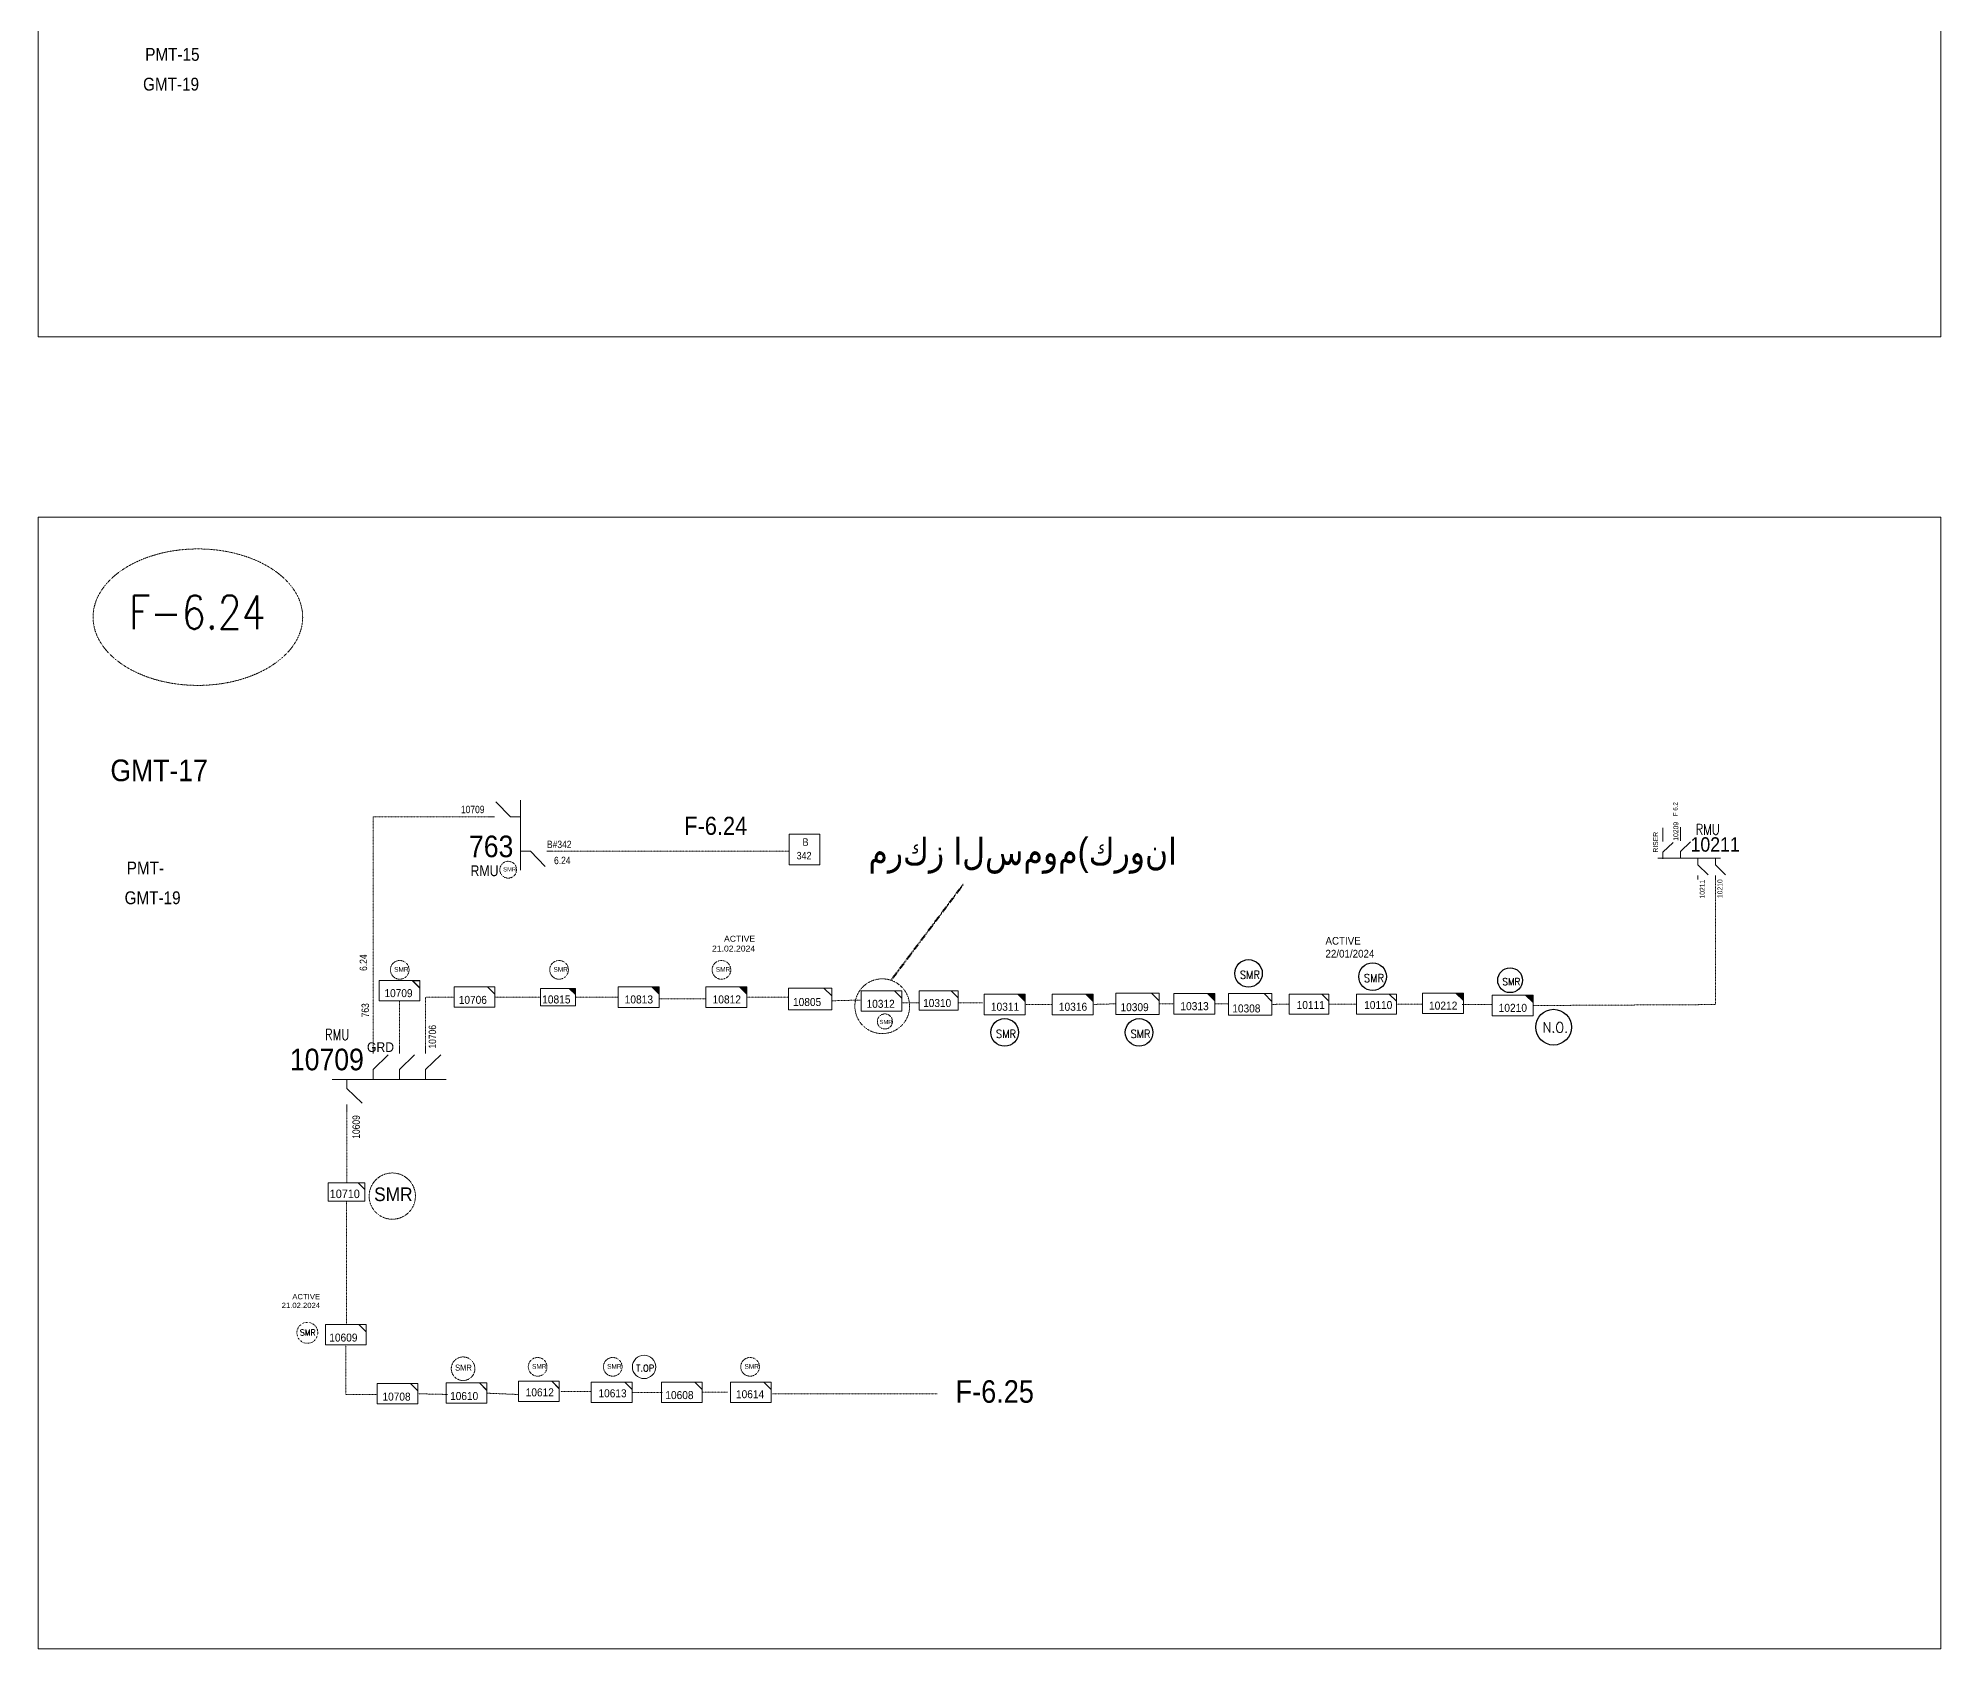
# Model space of a CAD drawing. Header units: metres. Extents: x 65984 to 144644, y -19036 to 23726.
# Drawn here: x 101648 to 102528, y -2040 to -1295 of the extents above; entities that cross this region are included whole.
import ezdxf
from ezdxf.enums import TextEntityAlignment as Align

# ---------------------------------------------------------------- set-up
doc = ezdxf.new("R2010")
doc.units = ezdxf.units.M
doc.header["$MEASUREMENT"] = 0
doc.linetypes.add('DGN Style 3', pattern=[0.013877, 0, -0.013877])
doc.linetypes.add('DGN Style 4', pattern=[1.6, 0.8, -0.4, 0, -0.4])
doc.layers.get('0').update_dxf_attribs({"color": 95, "lineweight": 40})
for name, color, linetype, lineweight in [('d_eos', 111, 'Continuous', 40), ('d_eos no', 121, 'Continuous', 40), ('d_switch', 95, 'Continuous', 40), ('d_tf no', 6, 'Continuous', 40), ('d_ug cable', 95, 'Continuous', 40), ('d_unit sub', 7, 'Continuous', 40), ('fedr no', 95, 'Continuous', 40), ('GRID STATION  04', 7, 'Continuous', 40), ('GRID STATION 01', 7, 'Continuous', 40), ('Level 37', 7, 'Continuous', 0), ('O H MAIN FEEDER', 4, 'Continuous', 100), ('SW N O', 114, 'Continuous', 30)]:
    doc.layers.add(name, color=color, linetype=linetype, lineweight=lineweight)
doc.styles.add('NASKHF', font='naskhf.shx', dxfattribs={"height": 8})
doc.styles.get("Standard").update_dxf_attribs({"font": 'txt.shx'})
doc.styles.add('Style-Arial', font='arial.ttf')
doc.styles.add('Style-ENGINEERING', font='ENGINEERING.shx')
doc.styles.add('Style-msdefault', font='msdefault.shx')
doc.styles.add('Style-simplex', font='simplex.shx')
doc.styles.add('Style-STANDARD', font='STANDARD.shx')

# ---------------------------------------------------------------- blocks, each defined once
blk = doc.blocks.new('TF_8')
at = {"color": 0, "linetype": 'ByBlock', "lineweight": -2}
blk.add_line((6.3, 4.95), (9.9, 1.35), dxfattribs=at)
blk.add_3dface([(-10.1, 4.95), (9.9, 4.95), (9.9, -5.05), (-10.1, -5.05)], dxfattribs=at)
blk = doc.blocks.new('exist.us-1000kva')
at = {"color": 0, "linetype": 'ByBlock', "lineweight": -2, "flags": 128}
blk.add_lwpolyline([(40, 12.9), (32.8, 20), (40, 20)], close=True, dxfattribs=at)
at = {"color": 0, "linetype": 'ByBlock', "lineweight": -2, "extrusion": (0, 0, -1)}
blk.add_solid([(-40, 12.9), (-32.8, 20), (-40, 20)], dxfattribs=at)
at = {"color": 0, "linetype": 'ByBlock', "lineweight": -2, "xscale": 2, "yscale": 2}
blk.add_blockref('TF_8', (20.2, 10.1), dxfattribs=at)
blk = doc.blocks.new('*U2823')
at = {"layer": 'd_unit sub', "color": 2, "linetype": 'Continuous', "lineweight": 13, "flags": 128}
blk.add_lwpolyline([(12.2, 1.7), (12.2, 6.1), (7.8, 6.1)], close=True, dxfattribs=at)
at = {"layer": 'd_unit sub', "color": 2, "linetype": 'Continuous', "lineweight": 13, "xscale": 1.219199999999998, "yscale": 1.219199999999998, "zscale": 0.3793376164264414, "rotation": 359.9999999999999}
blk.add_blockref('TF_8', (0.1, 0.1), dxfattribs=at)
blk = doc.blocks.new('*U2824')
at = {"layer": 'd_unit sub', "color": 2, "linetype": 'Continuous', "lineweight": 13, "flags": 128}
blk.add_lwpolyline([(12.2, 1.7), (12.2, 6.1), (7.8, 6.1)], close=True, dxfattribs=at)
at = {"layer": 'd_unit sub', "color": 2, "linetype": 'Continuous', "lineweight": 13, "xscale": 1.219199999999998, "yscale": 1.219199999999998, "zscale": 0.3793376164264414, "rotation": 359.9999999999999}
blk.add_blockref('TF_8', (0.1, 0.1), dxfattribs=at)
blk = doc.blocks.new('*U2825')
at = {"layer": 'd_unit sub', "color": 215, "linetype": 'Continuous', "lineweight": 13, "flags": 128}
blk.add_lwpolyline([(12.2, 1.7), (12.2, 6.1), (7.8, 6.1)], close=True, dxfattribs=at)
at = {"layer": 'd_unit sub', "color": 215, "linetype": 'Continuous', "lineweight": 13, "xscale": 1.219199999999998, "yscale": 1.219199999999998, "zscale": 0.3793376164264414, "rotation": 359.9999999999999}
blk.add_blockref('TF_8', (0.1, 0.1), dxfattribs=at)
blk = doc.blocks.new('*U3851')
at = {"layer": 'SW N O', "color": 2}
blk.add_circle((0, 0), 16.8, dxfattribs=at)
at = {"layer": 'SW N O', "color": 240, "insert": (1.7, -1.8), "char_height": 9.6, "attachment_point": 5, "line_spacing_factor": 0.6, "style": 'Style-STANDARD'}
blk.add_mtext('SMR\\P', dxfattribs=at)
blk = doc.blocks.new('*U3703')
at = {"layer": 'SW N O', "color": 3, "ltscale": 0.498271}
blk.add_circle((0, 0), 16.8, dxfattribs=at)
at = {"layer": 'SW N O', "color": 3, "style": 'Style-STANDARD'}
blk.add_text('N.O.', height=9.6, dxfattribs=at).set_placement((1.7, -0.2), align=Align.MIDDLE_CENTER)
blk = doc.blocks.new('*U4405')
at = {"layer": 'SW N O', "color": 3, "lineweight": 13, "ltscale": 0.426762}
blk.add_circle((0, 0), 16.8, dxfattribs=at)
at = {"layer": 'SW N O', "color": 3, "lineweight": 13, "insert": (1.7, -1.8), "char_height": 9.6, "attachment_point": 5, "line_spacing_factor": 0.6, "style": 'Style-STANDARD'}
blk.add_mtext('T.OP', dxfattribs=at)

msp = doc.modelspace()

# ---------------------------------------------------------------- linework, layer by layer
at = {"layer": 'd_eos', "color": 2, "linetype": 'Continuous', "lineweight": 13, "ltscale": 0.638341}
for p, q in [((101866.33, -1654.84), (101859.54, -1647.83)), ((101870.99, -1647.09), (101870.99, -1679.41)), ((101858.89, -1654.84), (101856.07, -1654.84)), ((101870.98, -1654.84), (101866.33, -1654.84)), ((101870.98, -1670.69), (101875.63, -1670.69)), ((101875.63, -1670.69), (101882.43, -1677.7)), ((101883.08, -1670.69), (101885.9, -1670.69)), ((101802.81, -1764.18), (101802.81, -1761.36)), ((101802.81, -1771.62), (101809.81, -1764.83)), ((101814.95, -1764.18), (101814.95, -1761.36)), ((101814.95, -1771.63), (101821.95, -1764.83)), ((101827.09, -1764.18), (101827.09, -1761.35)), ((101827.09, -1771.62), (101834.1, -1764.83)), ((101836.53, -1776.27), (101783.84, -1776.27)), ((101790.66, -1776.27), (101790.66, -1780.41)), ((101802.81, -1776.27), (101802.81, -1771.62)), ((101814.95, -1776.28), (101814.95, -1771.63)), ((101827.09, -1771.61), (101827.09, -1776.26)), ((101790.66, -1780.41), (101797.66, -1787.2)), ((101790.66, -1787.85), (101790.66, -1790.68))]:
    msp.add_line(p, q, dxfattribs=at)
at = {"layer": 'd_eos', "color": 7, "linetype": 'Continuous', "lineweight": 13, "ltscale": 0.496414}
for p, q in [((102399.25, -1666.2), (102399.25, -1659.88)), ((102407.34, -1665.85), (102407.34, -1659.55)), ((102399.25, -1671.16), (102403.91, -1666.63)), ((102399.25, -1674.26), (102399.25, -1671.16)), ((102407.34, -1670.81), (102412.01, -1666.28)), ((102407.34, -1673.91), (102407.34, -1670.81)), ((102425.92, -1673.91), (102396.81, -1673.91)), ((102415.43, -1673.91), (102415.43, -1677.01)), ((102415.43, -1677.01), (102420.1, -1681.54)), ((102423.53, -1673.91), (102423.53, -1677.01)), ((102423.53, -1677.01), (102428.2, -1681.54)), ((102415.43, -1681.97), (102415.43, -1683.85)), ((102423.53, -1681.97), (102423.53, -1683.85))]:
    msp.add_line(p, q, dxfattribs=at)
at = {"layer": 'd_ug cable', "color": 6, "linetype": 'DGN Style 3', "lineweight": 100}
msp.add_line((102075.7, -1686.02), (102042.31, -1730.4), dxfattribs=at)
at = {"layer": 'd_ug cable', "color": 215, "linetype": 'DGN Style 3', "lineweight": 13}
for p, q in [((101814.95, -1761.36), (101814.95, -1739.97)), ((101859.14, -1738.16), (101880.16, -1738.16)), ((101896.32, -1738.16), (101916.05, -1738.16)), ((101975.68, -1738.16), (101994.86, -1738.16)), ((102014.85, -1739.86), (102028.04, -1739.53)), ((102047.3, -1740.76), (102055.29, -1740.76)), ((102104.36, -1741.55), (102116.45, -1741.55)), ((102135.8, -1741.55), (102146.29, -1741.27)), ((102166.29, -1741.27), (102173.01, -1741.27)), ((102191.98, -1741.27), (102198.51, -1741.36)), ((102257.56, -1741.38), (102244.81, -1741.38)), ((102276.02, -1741.38), (102287.99, -1741.38)), ((102320.5, -1741.65), (102306.43, -1741.65)), ((101790.67, -1824.04), (101790.67, -1790.74)), ((101790.48, -1889.59), (101790.48, -1832.59)), ((101790.15, -1899.02), (101790.15, -1921.95)), ((101790.15, -1921.95), (101804.81, -1921.89)), ((101823.71, -1921.62), (101837.26, -1921.93)), ((101855.49, -1921.34), (101870.07, -1921.96)), ((101889.57, -1920.57), (101903.71, -1920.57)), ((101922.55, -1921), (101936.69, -1921)), ((101954.96, -1920.91), (101966.66, -1920.91)), ((101987.52, -1921.58), (102063.56, -1921.58))]:
    msp.add_line(p, q, dxfattribs=at)
at = {"layer": 'd_ug cable', "color": 215, "linetype": 'DGN Style 3', "lineweight": 13, "flags": 128}
for points in [[(101856.07, -1654.84), (101802.81, -1654.84), (101802.81, -1761.36)], [(101995.26, -1670.69), (101886.02, -1670.69)], [(102423.53, -1683.72), (102423.53, -1741.62), (102339.18, -1742.06)], [(101827.09, -1761.35), (101827.09, -1738.16), (101840.32, -1738.16)], [(101935.02, -1739.04), (101956.71, -1739.04)], [(102073.27, -1740.85), (102084.65, -1740.81)], [(102218.4, -1741.55), (102218.4, -1741.55), (102226.35, -1741.38)]]:
    msp.add_lwpolyline(points, dxfattribs=at)
at = {"layer": 'd_ug cable', "color": 2, "linetype": 'DGN Style 3', "lineweight": 13}
for centre, radius in [((101865.28, -1679.25), 3.89), ((101815.11, -1725.55), 4.32), ((101888.78, -1725.55), 4.32), ((101963.88, -1725.55), 4.32), ((102038.23, -1742.38), 12.66), ((101811.66, -1830.2), 10.7), ((101878.88, -1909.15), 4.32), ((101913.61, -1909.15), 4.32), ((101977.12, -1909.15), 4.32)]:
    msp.add_circle(centre, radius, dxfattribs=at)
at = {"layer": 'd_ug cable', "color": 1, "linetype": 'DGN Style 3', "lineweight": 13}
for centre, radius in [((102039.47, -1749.43), 3.49), ((101844.4, -1910.04), 5.46)]:
    msp.add_circle(centre, radius, dxfattribs=at)
at = {"layer": 'd_ug cable', "color": 2, "linetype": 'DGN Style 4', "lineweight": 13}
msp.add_circle((101772.38, -1893.44), 4.84, dxfattribs=at)
at = {"layer": 'd_ug cable', "color": 215, "linetype": 'DGN Style 3', "lineweight": 13}
msp.add_point((101859.14, -1738.16), dxfattribs=at)
at = {"layer": 'fedr no', "color": 82, "linetype": 'DGN Style 3', "lineweight": 13, "true_color": 0x1dc70e}
msp.add_ellipse((101721.76, -1562.45), major_axis=(48.46, 0), ratio=0.651175, dxfattribs=at)
at = {"layer": 'GRID STATION  04', "color": 215, "linetype": 'Continuous', "lineweight": 13, "ltscale": 0.39177, "flags": 128}
msp.add_lwpolyline([(101995.26, -1676.94), (101995.26, -1662.79), (102009.41, -1662.79), (102009.41, -1676.94)], close=True, dxfattribs=at)
at = {"layer": 'O H MAIN FEEDER', "color": 140, "linetype": 'Continuous', "lineweight": 13, "flags": 128}
for points in [[(101647.85, -814.28), (102527.8, -814.28), (102527.8, -1432.78), (101647.85, -1432.78)], [(101647.85, -1516.16), (102527.8, -1516.16), (102527.8, -2039.63), (101647.85, -2039.63)]]:
    msp.add_lwpolyline(points, close=True, dxfattribs=at)

# ---------------------------------------------------------------- block references
at = {"layer": 'd_unit sub', "color": 2, "linetype": 'Continuous', "lineweight": 13}
for name, p, xscale, yscale, zscale in [('*U2824', (101814.96, -1735.27), 0.7718019031651445, 0.7718019031651445, 0.7718019031651445), ('exist.us-1000kva', (101956.71, -1742.91), 0.47433167287538, 0.47433167287538, 0.4267622666565712), ('exist.us-1000kva', (101880.16, -1742.2), 0.4040970610342551, 0.4040970610342551, 0.4267622666565712), ('*U2823', (102037.89, -1739.95), 0.7718019031651445, 0.7718019031651445, 0.7718019031651445), ('exist.us-1000kva', (102085.39, -1746.29), 0.47433167287538, 0.47433167287538, 0.4267622666565712), ('TF_8', (102156.39, -1741.22), 0.999671859597321, 0.999671859597321, 0.2499179648993302), ('TF_8', (102208.5, -1741.5), 0.999671859597321, 0.999671859597321, 0.2499179648993302), ('TF_8', (102266.88, -1741.33), 0.9228357744506878, 0.9228357744506878, 0.2499179648993302), ('exist.us-1000kva', (102320.2, -1746.8), 0.47433167287538, 0.47433167287538, 0.4267622666565712), ('*U2824', (101790.46, -1828.3), 0.6946217128486301, 0.6946217128486301, 0.6946217128486301), ('*U2824', (101790.15, -1894.31), 0.7718019031651445, 0.7718019031651445, 0.7718019031651445), ('*U2824', (101846, -1921.34), 0.7718019031651445, 0.7718019031651445, 0.7718019031651445), ('*U2824', (101879.48, -1920.57), 0.7718019031651445, 0.7718019031651445, 0.7718019031651445), ('*U2824', (101913.12, -1921), 0.7718019031651445, 0.7718019031651445, 0.7718019031651445), ('*U2824', (101977.48, -1920.91), 0.7718019031651445, 0.7718019031651445, 0.7718019031651445)]:
    msp.add_blockref(name, p, dxfattribs=dict(at, xscale=xscale, yscale=yscale, zscale=zscale))
at = {"layer": 'd_unit sub', "color": 215, "linetype": 'Continuous', "lineweight": 13}
for name, p, xscale, yscale, zscale in [('*U2825', (101849.73, -1738.16), 0.7718019031651445, 0.7718019031651445, 0.7718019031651445), ('exist.us-1000kva', (101916.05, -1742.91), 0.47433167287538, 0.47433167287538, 0.4267622666565712), ('TF_8', (102004.95, -1738.99), 0.999671859597321, 0.999671859597321, 0.2499179648993302), ('TF_8', (102064.37, -1739.69), 0.8989206581183139, 0.8989206581183139, 0.2927734943000571), ('exist.us-1000kva', (102116.82, -1746.29), 0.47433167287538, 0.47433167287538, 0.4267622666565712), ('exist.us-1000kva', (102173.01, -1746.02), 0.47433167287538, 0.47433167287538, 0.4267622666565712), ('exist.us-1000kva', (102287.99, -1745.77), 0.47433167287538, 0.47433167287538, 0.4267622666565712), ('*U2825', (101814.03, -1921.61), 0.7718019031651445, 0.7718019031651445, 0.7718019031651445), ('*U2825', (101945.56, -1920.91), 0.7718019031651445, 0.7718019031651445, 0.7718019031651445)]:
    msp.add_blockref(name, p, dxfattribs=dict(at, xscale=xscale, yscale=yscale, zscale=zscale))
at = {"layer": 'd_unit sub', "color": 191, "linetype": 'Continuous', "lineweight": 13, "xscale": 0.9228357744506878, "yscale": 0.9228357744506878, "zscale": 0.2499179648993302}
msp.add_blockref('TF_8', (102235.67, -1741.33), dxfattribs=at)
at = {"layer": 'SW N O', "color": 240, "rotation": 359.9999999999999}
for p, xscale, yscale, zscale in [((102207.6, -1727.19), 0.3793927066700455, 0.3793927066700455, 0.3793927066700455), ((102264.99, -1728.7), 0.3793927066700455, 0.3793927066700455, 0.3793927066700455), ((102328.57, -1730.37), 0.341453436003041, 0.341453436003041, 0.341453436003041), ((102094.84, -1754.48), 0.3793927066700455, 0.3793927066700455, 0.3793927066700455), ((102157, -1754.48), 0.3793927066700455, 0.3793927066700455, 0.3793927066700455)]:
    msp.add_blockref('*U3851', p, dxfattribs=dict(at, xscale=xscale, yscale=yscale, zscale=zscale))
at = {"layer": 'SW N O', "color": 3, "xscale": 0.4918979800702888, "yscale": 0.4918979800702888, "zscale": 0.4918979800702888}
msp.add_blockref('*U3703', (102348.66, -1752.07), dxfattribs=at)
at = {"layer": 'SW N O', "color": 3, "lineweight": 13, "xscale": 0.3211439085123569, "yscale": 0.3211439085123569, "zscale": 0.3211439085123569}
msp.add_blockref('*U4405', (101928.08, -1909.19), dxfattribs=at)

# ---------------------------------------------------------------- texts
at = {"color": 4, "attachment_point": 9}
for insert, char_height in [((101979.48, -1717.12), 2.7297), ((101778.26, -1881.98), 2.4245)]:
    msp.add_mtext('\\FENGINEERING;\\H1x;\\W1.09375;ACTIVE\\P21.02.2024', dxfattribs=dict(at, insert=insert, char_height=char_height))
at = {"layer": 'd_eos no', "color": 2, "linetype": 'Continuous', "lineweight": 13, "ltscale": 0.567994, "style": 'Style-Arial', "width": 0.88}
msp.add_text('مركز السموم(كرونا', height=12.542, dxfattribs=at).set_placement((102031.81, -1664.44), align=Align.TOP_LEFT)
at = {"layer": 'd_eos no', "color": 7, "linetype": 'Continuous', "lineweight": 13, "style": 'Style-Arial', "width": 0.88}
msp.add_text('10211', height=6.665, dxfattribs=at).set_placement((102412, -1664.24), align=Align.TOP_LEFT)
at = {"layer": 'd_eos no', "color": 2, "linetype": 'Continuous', "lineweight": 13, "style": 'Style-Arial', "width": 0.88}
msp.add_text('10709', height=10, dxfattribs=at).set_placement((101764.33, -1762.02), align=Align.TOP_LEFT)
at = {"layer": 'd_switch', "color": 2, "linetype": 'Continuous', "lineweight": 13, "style": 'Style-ENGINEERING', "width": 0.857143}
msp.add_text('F 6.2', height=2.057, rotation=90, dxfattribs=at).set_placement((102403.94, -1654.44), align=Align.TOP_LEFT)
at = {"layer": 'd_switch', "color": 7, "linetype": 'Continuous', "lineweight": 13, "style": 'Style-ENGINEERING', "width": 0.857143}
for s, height, rotation, p in [('RISER', 2.286, 90.00752, (102394.7, -1661.76)), ('10211', 2.286, 90.00752, (102416.27, -1683.87)), ('6.24', 3.43, 90, (101796.58, -1718.41)), ('763', 3.43, 90, (101797.43, -1741)), ('10706', 3.43, 90, (101828.5, -1751.05))]:
    msp.add_text(s, height=height, rotation=rotation, dxfattribs=at).set_placement(p, align=Align.TOP_RIGHT)
for s, height, p in [('10209', 2.286, (102404.06, -1665.84)), ('10210', 2.286, (102424.46, -1692.38)), ('10609', 3.43, (101793.23, -1803.7))]:
    msp.add_text(s, height=height, rotation=90, dxfattribs=at).set_placement(p, align=Align.TOP_LEFT)
at = {"layer": 'd_switch', "color": 7, "linetype": 'Continuous', "lineweight": 13, "insert": (101946.67, -1654.76), "char_height": 8.3695, "attachment_point": 1, "style": 'NASKHF'}
msp.add_mtext('\\Fmsdefault;\\H1x;\\W0.9;F-6.24\\P', dxfattribs=at)
at = {"layer": 'd_switch', "color": 215, "linetype": 'Continuous', "lineweight": 13, "insert": (101894.55, -1665.82), "char_height": 3.43, "width": 1.9233, "attachment_point": 3, "style": 'NASKHF'}
msp.add_mtext('\\FENGINEERING;\\H1x;\\W0.857143;B#342', dxfattribs=at)
at = {"layer": 'd_switch', "color": 7, "linetype": 'Continuous', "lineweight": 13, "insert": (101894.09, -1673.25), "char_height": 3.43, "width": 1.9233, "attachment_point": 3, "style": 'NASKHF'}
msp.add_mtext('\\FENGINEERING;\\H1x;\\W0.857143;6.24', dxfattribs=at)
at = {"layer": 'd_switch', "color": 2, "linetype": 'Continuous', "lineweight": 13, "insert": (102072.12, -1915.35), "char_height": 10.4245, "attachment_point": 1, "style": 'NASKHF'}
msp.add_mtext('\\Fmsdefault;\\H1x;\\W0.9;F-6.25\\P', dxfattribs=at)
at = {"layer": 'd_tf no', "color": 1, "linetype": 'Continuous', "lineweight": 40, "style": 'Style-msdefault', "width": 0.945946}
for height, p in [(1.966, (101862.95, -1678.1)), (2.185, (101812.52, -1724.27)), (2.185, (101886.2, -1724.27)), (2.185, (101961.29, -1724.27)), (2.185, (101876.29, -1907.87)), (2.185, (101911.02, -1907.87)), (2.185, (101974.53, -1907.87))]:
    msp.add_text('SMR', height=height, dxfattribs=at).set_placement(p, align=Align.TOP_LEFT)
at = {"layer": 'd_tf no', "color": 2, "linetype": 'Continuous', "lineweight": 13, "style": 'Style-msdefault', "width": 0.945946}
msp.add_text('10709', height=3.7, dxfattribs=at).set_placement((101808.03, -1738.18))
at = {"layer": 'd_tf no', "color": 215, "linetype": 'Continuous', "lineweight": 13, "style": 'Style-msdefault'}
for s, height, width, p in [('10706', 3.7, 0.945946, (101842.4, -1737.59)), ('10813', 3.724, 0.947368, (101919.12, -1737.38)), ('10805', 3.7, 0.945946, (101996.98, -1738.58)), ('10310', 3.7, 0.945946, (102057.11, -1739.05)), ('10316', 3.724, 0.947368, (102119.89, -1740.76)), ('10313', 3.724, 0.947368, (102176.08, -1740.49)), ('10212', 3.724, 0.947368, (102291.06, -1740.24)), ('10708', 3.7, 0.945946, (101807.11, -1921.08)), ('10608', 3.7, 0.945946, (101937.94, -1920.38))]:
    msp.add_text(s, height=height, dxfattribs=dict(at, width=width)).set_placement(p, align=Align.TOP_LEFT)
at = {"layer": 'd_tf no', "color": 2, "linetype": 'Continuous', "lineweight": 13, "style": 'Style-msdefault'}
for s, height, width, p in [('10815', 3.724, 0.947368, (101880.96, -1737.38)), ('10312', 3.7, 0.945946, (102030.97, -1739.42)), ('10311', 3.724, 0.947368, (102088.46, -1740.76)), ('10309', 3.7, 0.945946, (102148.42, -1740.97)), ('10308', 3.7, 0.945946, (102200.1, -1741.55)), ('10210', 3.724, 0.947368, (102323.27, -1741.27)), ('10710', 3.951, 0.945946, (101782.75, -1827.17)), ('10610', 3.7, 0.945946, (101838.38, -1920.81)), ('10612', 3.7, 0.945946, (101873.36, -1919.11)), ('10613', 3.7, 0.945946, (101907, -1919.54)), ('10614', 3.7, 0.945946, (101970.6, -1919.97))]:
    msp.add_text(s, height=height, dxfattribs=dict(at, width=width)).set_placement(p, align=Align.TOP_LEFT)
at = {"layer": 'd_tf no', "color": 121, "linetype": 'Continuous', "lineweight": 13, "style": 'Style-msdefault'}
for s, height, width, p in [('10812', 3.724, 0.947368, (101959.78, -1737.38)), ('10110', 3.7, 0.945946, (102261.08, -1739.98)), ('10609', 3.7, 0.945946, (101782.53, -1893.78))]:
    msp.add_text(s, height=height, dxfattribs=dict(at, width=width)).set_placement(p, align=Align.TOP_LEFT)
at = {"layer": 'd_tf no', "color": 191, "linetype": 'Continuous', "lineweight": 13, "style": 'Style-msdefault', "width": 0.945946}
msp.add_text('10111', height=3.7, dxfattribs=at).set_placement((102229.87, -1739.98), align=Align.TOP_LEFT)
at = {"layer": 'd_tf no', "color": 2, "linetype": 'Continuous', "lineweight": 40, "style": 'Style-msdefault', "width": 0.945946}
msp.add_text('GRD', height=4.45, dxfattribs=at).set_placement((101799.95, -1759.08), align=Align.TOP_LEFT)
at = {"layer": 'd_tf no', "color": 1, "linetype": 'Continuous', "lineweight": 13, "style": 'Style-msdefault', "width": 0.947368}
msp.add_text('SMR', height=6.315, dxfattribs=at).set_placement((101803.26, -1826.2), align=Align.TOP_LEFT)
at = {"layer": 'd_tf no', "color": 1, "linetype": 'Continuous', "lineweight": 13, "ltscale": 0.643697, "style": 'Style-simplex', "width": 0.909091}
msp.add_text('SMR', height=2.874, dxfattribs=at).set_placement((101772.57, -1893.27), align=Align.MIDDLE_CENTER)
at = {"layer": 'd_tf no', "color": 121, "linetype": 'Continuous', "lineweight": 40, "insert": (102243.18, -1710.34), "char_height": 3.5745, "attachment_point": 1, "style": 'NASKHF'}
msp.add_mtext('\\Fmsdefault;\\H1x;\\W0.945946;ACTIVE\\P22/01/2024', dxfattribs=at)
at = {"layer": 'd_tf no', "color": 2, "lineweight": 13, "attachment_point": 1, "style": 'NASKHF'}
for insert, char_height in [((102037, -1748.7), 1.9107), ((101840.71, -1908.11), 2.8143)]:
    msp.add_mtext('\\Fmsdefault;\\H1x;\\W0.925;SMR\\P', dxfattribs=dict(at, insert=insert, char_height=char_height))
at = {"layer": 'fedr no', "color": 6, "linetype": 'Continuous', "lineweight": 13, "style": 'Style-STANDARD', "width": 0.909091}
msp.add_text('F-6.24', height=15.626, dxfattribs=at).set_placement((101721.49, -1560.19), align=Align.MIDDLE_CENTER)
at = {"layer": 'GRID STATION  04', "color": 215, "linetype": 'Continuous', "lineweight": 13, "style": 'Style-msdefault', "width": 0.888889}
for s, height, p in [('342', 3.468, (101998.63, -1671)), ('B', 3.47, (102001.39, -1664.73))]:
    msp.add_text(s, height=height, dxfattribs=at).set_placement(p, align=Align.TOP_LEFT)
at = {"layer": 'GRID STATION 01', "linetype": 'Continuous', "lineweight": 13, "style": 'Style-msdefault', "width": 0.888889}
for s, p in [('PMT-15', (101697.42, -1299.2)), ('GMT-19', (101696.41, -1312.97)), ('PMT-', (101688.88, -1675.48)), ('GMT-19', (101687.87, -1689.25))]:
    msp.add_text(s, height=5.94, dxfattribs=at).set_placement(p, align=Align.TOP_LEFT)
at = {"layer": 'Level 37', "color": 7, "linetype": 'Continuous', "lineweight": 13, "style": 'Style-Arial', "width": 0.88}
msp.add_text('GMT-17', height=10, dxfattribs=at).set_placement((101726.38, -1638.3), align=Align.RIGHT)
at = {"layer": 'Level 37', "color": 7, "linetype": 'Continuous', "lineweight": 13, "style": 'Style-STANDARD', "width": 0.854701}
msp.add_text('RMU', height=4.993, dxfattribs=at).set_placement((102419.95, -1660.61), align=Align.MIDDLE_CENTER)
at = {"layer": 'Level 37', "color": 2, "linetype": 'Continuous', "lineweight": 13, "style": 'Style-Arial', "width": 0.88}
msp.add_text('763', height=10, dxfattribs=at).set_placement((101867.64, -1673.47), align=Align.RIGHT)
at = {"layer": 'Level 37', "color": 2, "linetype": 'Continuous', "lineweight": 13, "width": 0.854701}
for style, p in [('Style-msdefault', (101854.32, -1679.72)), ('Style-STANDARD', (101786.14, -1755.51))]:
    msp.add_text('RMU', height=4.993, dxfattribs=dict(at, style=style)).set_placement(p, align=Align.MIDDLE_CENTER)
at = {"layer": 'Level 37', "color": 7, "linetype": 'Continuous', "lineweight": 13, "insert": (101843.38, -1649.67), "char_height": 3.43, "attachment_point": 1, "style": 'NASKHF'}
msp.add_mtext('\\FENGINEERING;\\H1x;\\W0.857143;10709', dxfattribs=at)

doc.saveas('drawing.dxf')
